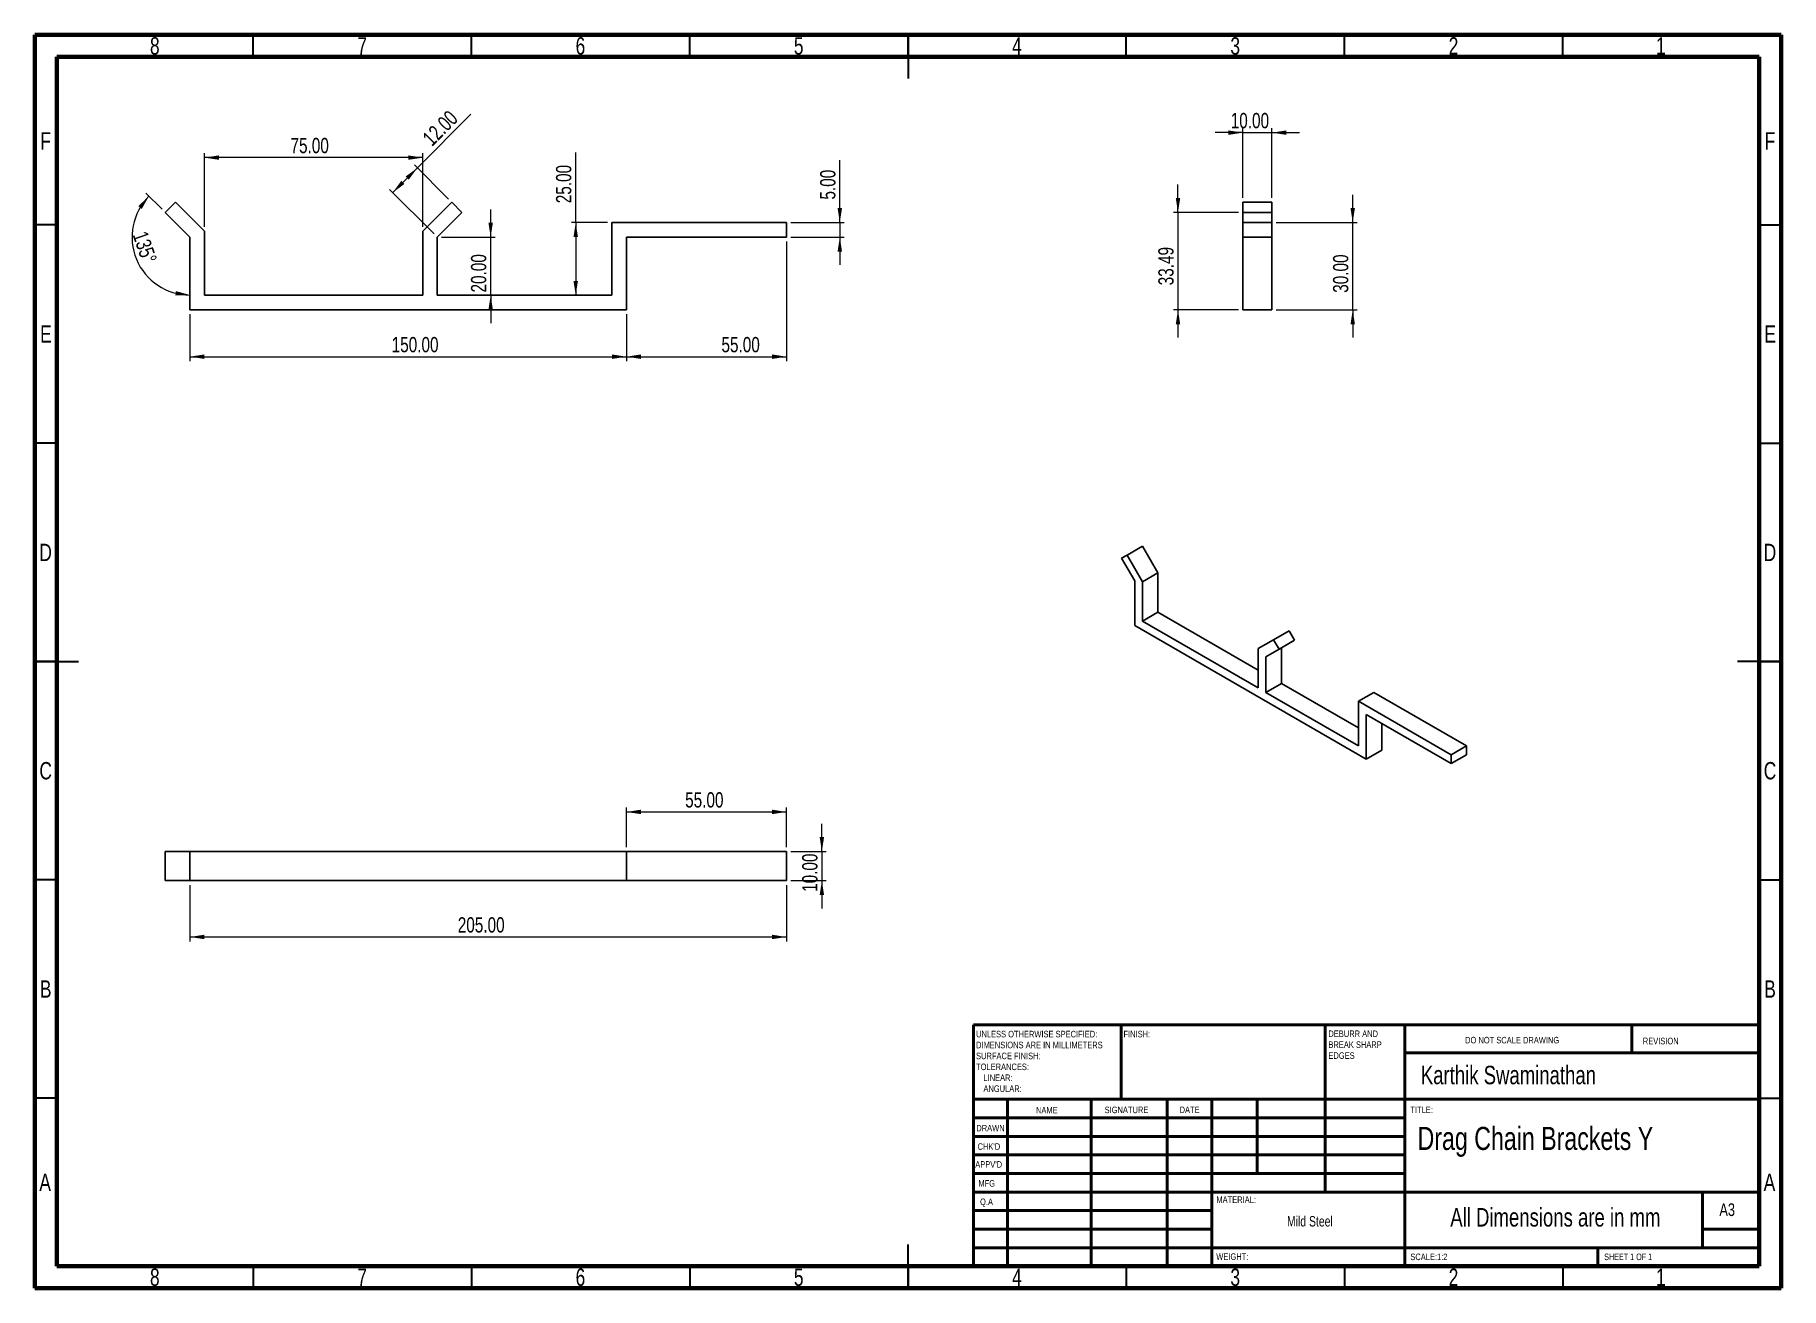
# Model space of a CAD drawing. Header units: millimetres. Extents: x 15 to 415, y 5 to 292.
import ezdxf

# ---------------------------------------------------------------- set-up
doc = ezdxf.new("R2010")
doc.units = ezdxf.units.MM
doc.styles.add('SLDTEXTSTYLE0', font='TXT', dxfattribs={"width": 0.75})
doc.styles.add('SLDTEXTSTYLE1', font='TXT', dxfattribs={"width": 0.686449})
doc.styles.add('SLDTEXTSTYLE2', font='TXT', dxfattribs={"width": 0.6875})
doc.dimstyles.new('SLDDIMSTYLE0', dxfattribs={"dimtxt": 3.5, "dimasz": 3.302, "dimexe": 0, "dimexo": 0.0625, "dimgap": 0.875, "dimtad": 1, "dimlfac": 1.5, "dimrnd": 1e-09, "dimzin": 4, "dimdsep": 46, "dimtxsty": 'SLDTEXTSTYLE0', "dimsah": 1, "dimcen": 0.09, "dimadec": 0, "dimazin": 1, "dimtfac": 1, "dimtofl": 0, "dimtmove": 0, "dimatfit": 3, "dimfxl": 0, "dimfrac": 2, "dimtolj": 1, "dimtzin": 12, "dimarcsym": 0})
doc.dimstyles.new('SLDDIMSTYLE1', dxfattribs={"dimtxt": 3.5, "dimasz": 3.302, "dimexe": 0, "dimexo": 0.0625, "dimgap": 0.875, "dimtad": 1, "dimlfac": 1.5, "dimrnd": 1e-09, "dimzin": 4, "dimdsep": 46, "dimtxsty": 'SLDTEXTSTYLE0', "dimsah": 1, "dimcen": 0.09, "dimadec": 0, "dimazin": 1, "dimtfac": 1, "dimtmove": 0, "dimatfit": 0, "dimfxl": 0, "dimfrac": 2, "dimtolj": 1, "dimtzin": 12, "dimarcsym": 0})
doc.dimstyles.new('SLDDIMSTYLE2', dxfattribs={"dimtxt": 3.5, "dimasz": 3.302, "dimexe": 0, "dimexo": 0.0625, "dimgap": 0.875, "dimtad": 1, "dimdec": 4, "dimlfac": 1.5, "dimzin": 12, "dimdsep": 46, "dimtxsty": 'SLDTEXTSTYLE0', "dimsah": 1, "dimcen": 0.09, "dimazin": 3, "dimtfac": 1, "dimtofl": 0, "dimtmove": 0, "dimatfit": 3, "dimfxl": 0, "dimfrac": 2, "dimtolj": 1, "dimtzin": 12, "dimarcsym": 0})
doc.dimstyles.new('SLDDIMSTYLE3', dxfattribs={"dimtxt": 3.5, "dimasz": 3.302, "dimexe": 0, "dimexo": 0.0625, "dimgap": 0.875, "dimtad": 1, "dimlfac": 1.5, "dimrnd": 1e-09, "dimzin": 12, "dimdsep": 46, "dimtxsty": 'SLDTEXTSTYLE0', "dimsah": 1, "dimcen": 0.09, "dimadec": 0, "dimazin": 3, "dimtfac": 1, "dimtmove": 0, "dimatfit": 0, "dimfxl": 0, "dimfrac": 2, "dimtolj": 1, "dimtzin": 12, "dimarcsym": 0})

# ---------------------------------------------------------------- blocks, each defined once
blk = doc.blocks.new('SW_NOTE_0')
at = {"color": 0, "linetype": 'Continuous', "lineweight": 0, "char_height": 1.5, "attachment_point": 1, "style": 'SLDTEXTSTYLE0'}
for s, insert in [('UNLESS OTHERWISE SPECIFIED:', (0, 1.93)), ('SURFACE FINISH:', (0, -3.07)), ('DIMENSIONS ARE IN MILLIMETERS', (0, -0.57)), ('TOLERANCES:', (0, -5.57)), ('ANGULAR:', (1.69, -10.57)), ('LINEAR:', (1.69, -8.07))]:
    blk.add_mtext(s, dxfattribs=dict(at, insert=insert))
blk = doc.blocks.new('SW_NOTE_0_1')
at = {"color": 0, "linetype": 'Continuous', "lineweight": 0, "char_height": 1.5, "attachment_point": 1, "style": 'SLDTEXTSTYLE0'}
for s, insert in [('DEBURR AND', (0, 1.93)), ('BREAK SHARP', (0, -0.57)), ('EDGES', (0, -3.07))]:
    blk.add_mtext(s, dxfattribs=dict(at, insert=insert))
blk = doc.blocks.new('_D')
at = {"color": 7, "linetype": 'Continuous', "lineweight": 0}
for p, q in [((50.51, 228.03), (50.51, 217.31)), ((150.51, 228.03), (150.51, 217.31)), ((50.51, 218.31), (150.51, 218.31))]:
    blk.add_line(p, q, dxfattribs=at)
at = {"color": 7, "linetype": 'Continuous', "lineweight": 18}
for points in [[(50.51, 218.31), (53.81, 217.8), (53.81, 218.82)], [(150.51, 218.31), (147.21, 218.82), (147.21, 217.8)]]:
    blk.add_solid(points, dxfattribs=at)
at = {"color": 7, "linetype": 'Continuous', "lineweight": 18, "insert": (96.72, 222.82), "char_height": 3.5, "attachment_point": 1, "style": 'SLDTEXTSTYLE0'}
blk.add_mtext('150.00', dxfattribs=at)
blk = doc.blocks.new('_D_1')
at = {"color": 7, "linetype": 'Continuous', "lineweight": 0}
for p, q in [((199.38, 249.03), (199.38, 263.34)), ((188.17, 249.03), (200.38, 249.03)), ((199.38, 249.03), (199.38, 245.7)), ((188.17, 245.7), (200.38, 245.7)), ((199.38, 245.7), (199.38, 239.35))]:
    blk.add_line(p, q, dxfattribs=at)
at = {"color": 7, "linetype": 'Continuous', "lineweight": 18}
for points in [[(199.38, 249.03), (199.89, 252.33), (198.87, 252.33)], [(199.38, 245.7), (198.87, 242.4), (199.89, 242.4)]]:
    blk.add_solid(points, dxfattribs=at)
at = {"color": 7, "linetype": 'Continuous', "lineweight": 18, "insert": (194.87, 254.29), "char_height": 3.5, "attachment_point": 1, "rotation": 90, "style": 'SLDTEXTSTYLE0'}
blk.add_mtext('5.00', dxfattribs=at)
blk = doc.blocks.new('_D_2')
at = {"color": 7, "linetype": 'Continuous', "lineweight": 0}
for p, q in [((187.17, 244.7), (187.17, 217.31)), ((150.51, 228.03), (150.51, 217.31)), ((150.51, 218.31), (187.17, 218.31))]:
    blk.add_line(p, q, dxfattribs=at)
at = {"color": 7, "linetype": 'Continuous', "lineweight": 18}
for points in [[(150.51, 218.31), (153.81, 217.8), (153.81, 218.82)], [(187.17, 218.31), (183.87, 218.82), (183.87, 217.8)]]:
    blk.add_solid(points, dxfattribs=at)
at = {"color": 7, "linetype": 'Continuous', "lineweight": 18, "insert": (172.27, 222.82), "char_height": 3.5, "attachment_point": 1, "style": 'SLDTEXTSTYLE0'}
blk.add_mtext('55.00', dxfattribs=at)
blk = doc.blocks.new('_D_3')
at = {"color": 7, "linetype": 'Continuous', "lineweight": 0}
for p, q in [((138.88, 249.03), (138.88, 265.09)), ((146.17, 249.03), (137.88, 249.03)), ((138.88, 249.03), (138.88, 232.37))]:
    blk.add_line(p, q, dxfattribs=at)
at = {"color": 7, "linetype": 'Continuous', "lineweight": 18}
for points in [[(138.88, 249.03), (138.37, 245.73), (139.39, 245.73)], [(138.88, 232.37), (139.39, 235.67), (138.37, 235.67)]]:
    blk.add_solid(points, dxfattribs=at)
at = {"color": 7, "linetype": 'Continuous', "lineweight": 18, "insert": (134.37, 253.45), "char_height": 3.5, "attachment_point": 1, "rotation": 90, "style": 'SLDTEXTSTYLE0'}
blk.add_mtext('25.00', dxfattribs=at)
blk = doc.blocks.new('_D_4')
at = {"color": 7, "linetype": 'Continuous', "lineweight": 0}
for p, q in [((53.84, 248.08), (53.84, 264.9)), ((103.84, 248.08), (103.84, 264.9)), ((103.84, 263.9), (53.84, 263.9))]:
    blk.add_line(p, q, dxfattribs=at)
at = {"color": 7, "linetype": 'Continuous', "lineweight": 18}
for points in [[(53.84, 263.9), (57.14, 263.4), (57.14, 264.41)], [(103.84, 263.9), (100.54, 264.41), (100.54, 263.4)]]:
    blk.add_solid(points, dxfattribs=at)
at = {"color": 7, "linetype": 'Continuous', "lineweight": 18, "insert": (73.55, 268.42), "char_height": 3.5, "attachment_point": 1, "style": 'SLDTEXTSTYLE0'}
blk.add_mtext('75.00', dxfattribs=at)
blk = doc.blocks.new('_D_5')
at = {"color": 7, "linetype": 'Continuous', "lineweight": 0}
blk.add_line((44.14, 252.06), (40.41, 255.79), dxfattribs=at)
at = {"color": 7, "linetype": 'Continuous', "lineweight": 18}
blk.add_arc((50.51, 245.7), 13.27, 135, 270, dxfattribs=at)
for points in [[(41.12, 255.08), (38.69, 252.8), (39.49, 252.17)], [(50.51, 232.43), (47.29, 233.33), (47.17, 232.32)]]:
    blk.add_solid(points, dxfattribs=at)
at = {"color": 7, "linetype": 'Continuous', "lineweight": 18, "insert": (40.65, 247.37), "char_height": 3.5, "attachment_point": 1, "rotation": 289.1676, "style": 'SLDTEXTSTYLE0'}
blk.add_mtext('135°', dxfattribs=at)
blk = doc.blocks.new('_D_6')
at = {"color": 7, "linetype": 'Continuous', "lineweight": 0}
for p, q in [((102.63, 261.56), (114.89, 273.83)), ((96.97, 255.9), (102.63, 261.56)), ((109.77, 254.42), (101.92, 262.27)), ((106.47, 246.41), (96.26, 256.61))]:
    blk.add_line(p, q, dxfattribs=at)
at = {"color": 7, "linetype": 'Continuous', "lineweight": 18}
for points in [[(102.63, 261.56), (99.93, 259.58), (100.65, 258.87)], [(96.97, 255.9), (99.66, 257.88), (98.94, 258.6)]]:
    blk.add_solid(points, dxfattribs=at)
at = {"color": 7, "linetype": 'Continuous', "lineweight": 18, "insert": (103.47, 268.79), "char_height": 3.5, "attachment_point": 1, "rotation": 45, "style": 'SLDTEXTSTYLE0'}
blk.add_mtext('12.00', dxfattribs=at)
blk = doc.blocks.new('_D_7')
at = {"color": 7, "linetype": 'Continuous', "lineweight": 0}
for p, q in [((119.4, 245.7), (119.4, 252.05)), ((108.17, 245.7), (120.4, 245.7)), ((119.4, 232.37), (119.4, 245.7)), ((119.4, 232.37), (119.4, 226.02))]:
    blk.add_line(p, q, dxfattribs=at)
at = {"color": 7, "linetype": 'Continuous', "lineweight": 18}
for points in [[(119.4, 245.7), (119.91, 249), (118.89, 249)], [(119.4, 232.37), (118.89, 229.06), (119.91, 229.06)]]:
    blk.add_solid(points, dxfattribs=at)
at = {"color": 7, "linetype": 'Continuous', "lineweight": 18, "insert": (114.89, 233.01), "char_height": 3.5, "attachment_point": 1, "rotation": 90, "style": 'SLDTEXTSTYLE0'}
blk.add_mtext('20.00', dxfattribs=at)
blk = doc.blocks.new('_D_8')
at = {"color": 7, "linetype": 'Continuous', "lineweight": 0}
for p, q in [((150.51, 105.98), (150.51, 115.05)), ((150.51, 114.05), (187.17, 114.05)), ((187.17, 105.98), (187.17, 115.05))]:
    blk.add_line(p, q, dxfattribs=at)
at = {"color": 7, "linetype": 'Continuous', "lineweight": 18}
for points in [[(150.51, 114.05), (153.81, 113.54), (153.81, 114.56)], [(187.17, 114.05), (183.87, 114.56), (183.87, 113.54)]]:
    blk.add_solid(points, dxfattribs=at)
at = {"color": 7, "linetype": 'Continuous', "lineweight": 18, "insert": (163.95, 118.56), "char_height": 3.5, "attachment_point": 1, "style": 'SLDTEXTSTYLE0'}
blk.add_mtext('55.00', dxfattribs=at)
blk = doc.blocks.new('_D_9')
at = {"color": 7, "linetype": 'Continuous', "lineweight": 0}
for p, q in [((195.27, 104.98), (195.27, 111.33)), ((188.17, 104.98), (196.27, 104.98)), ((195.27, 104.98), (195.27, 98.31)), ((188.17, 98.31), (196.27, 98.31)), ((195.27, 98.31), (195.27, 91.96))]:
    blk.add_line(p, q, dxfattribs=at)
at = {"color": 7, "linetype": 'Continuous', "lineweight": 18}
for points in [[(195.27, 104.98), (195.78, 108.28), (194.76, 108.28)], [(195.27, 98.31), (194.76, 95.01), (195.78, 95.01)]]:
    blk.add_solid(points, dxfattribs=at)
at = {"color": 7, "linetype": 'Continuous', "lineweight": 18, "insert": (190.76, 95.73), "char_height": 3.5, "attachment_point": 1, "rotation": 90, "style": 'SLDTEXTSTYLE0'}
blk.add_mtext('10.00', dxfattribs=at)
blk = doc.blocks.new('_D_10')
at = {"color": 7, "linetype": 'Continuous', "lineweight": 0}
for p, q in [((50.51, 97.31), (50.51, 84.41)), ((187.17, 97.31), (187.17, 84.41)), ((50.51, 85.41), (187.17, 85.41))]:
    blk.add_line(p, q, dxfattribs=at)
at = {"color": 7, "linetype": 'Continuous', "lineweight": 18}
for points in [[(50.51, 85.41), (53.81, 84.91), (53.81, 85.92)], [(187.17, 85.41), (183.87, 85.92), (183.87, 84.91)]]:
    blk.add_solid(points, dxfattribs=at)
at = {"color": 7, "linetype": 'Continuous', "lineweight": 18, "insert": (111.86, 89.93), "char_height": 3.5, "attachment_point": 1, "style": 'SLDTEXTSTYLE0'}
blk.add_mtext('205.00', dxfattribs=at)
blk = doc.blocks.new('_D_11')
at = {"color": 7, "linetype": 'Continuous', "lineweight": 0}
for p, q in [((316.87, 249.03), (316.87, 255.38)), ((299.36, 249.03), (317.87, 249.03)), ((316.87, 229.03), (316.87, 249.03)), ((299.36, 229.03), (317.87, 229.03)), ((316.87, 229.03), (316.87, 222.68))]:
    blk.add_line(p, q, dxfattribs=at)
at = {"color": 7, "linetype": 'Continuous', "lineweight": 18}
for points in [[(316.87, 249.03), (317.38, 252.33), (316.37, 252.33)], [(316.87, 229.03), (316.37, 225.73), (317.38, 225.73)]]:
    blk.add_solid(points, dxfattribs=at)
at = {"color": 7, "linetype": 'Continuous', "lineweight": 18, "insert": (312.36, 232.94), "char_height": 3.5, "attachment_point": 1, "rotation": 90, "style": 'SLDTEXTSTYLE0'}
blk.add_mtext('30.00', dxfattribs=at)
blk = doc.blocks.new('_D_12')
at = {"color": 7, "linetype": 'Continuous', "lineweight": 0}
for p, q in [((291.7, 269.62), (285.35, 269.62)), ((291.7, 254.71), (291.7, 270.62)), ((291.7, 269.62), (298.36, 269.62)), ((298.36, 254.71), (298.36, 270.62)), ((298.36, 269.62), (304.71, 269.62))]:
    blk.add_line(p, q, dxfattribs=at)
at = {"color": 7, "linetype": 'Continuous', "lineweight": 18}
for points in [[(291.7, 269.62), (288.39, 270.13), (288.39, 269.11)], [(298.36, 269.62), (301.67, 269.11), (301.67, 270.13)]]:
    blk.add_solid(points, dxfattribs=at)
at = {"color": 7, "linetype": 'Continuous', "lineweight": 18, "insert": (288.93, 274.13), "char_height": 3.5, "attachment_point": 1, "style": 'SLDTEXTSTYLE0'}
blk.add_mtext('10.00', dxfattribs=at)
blk = doc.blocks.new('_D_13')
at = {"color": 7, "linetype": 'Continuous', "lineweight": 0}
for p, q in [((276.85, 251.36), (276.85, 257.71)), ((290.7, 251.36), (275.85, 251.36)), ((276.85, 251.36), (276.85, 229.03)), ((290.7, 229.03), (275.85, 229.03)), ((276.85, 229.03), (276.85, 222.68))]:
    blk.add_line(p, q, dxfattribs=at)
at = {"color": 7, "linetype": 'Continuous', "lineweight": 18}
for points in [[(276.85, 251.36), (277.36, 254.66), (276.34, 254.66)], [(276.85, 229.03), (276.34, 225.73), (277.36, 225.73)]]:
    blk.add_solid(points, dxfattribs=at)
at = {"color": 7, "linetype": 'Continuous', "lineweight": 18, "insert": (272.34, 234.66), "char_height": 3.5, "attachment_point": 1, "rotation": 90, "style": 'SLDTEXTSTYLE0'}
blk.add_mtext('33.49', dxfattribs=at)

msp = doc.modelspace()

# ---------------------------------------------------------------- linework, layer by layer
at = {"color": 7, "linetype": 'Continuous', "lineweight": 70}
for p, q in [((15, 5), (15, 292)), ((15, 292), (415, 292)), ((415, 292), (415, 5)), ((20, 10), (20, 287)), ((20, 287), (410, 287)), ((410, 287), (410, 10)), ((410, 10), (20, 10)), ((415, 5), (15, 5))]:
    msp.add_line(p, q, dxfattribs=at)
at = {"color": 7, "linetype": 'Continuous', "lineweight": 35}
for p, q in [((65, 287), (65, 292)), ((115, 287), (115, 292)), ((165, 287), (165, 292)), ((215, 292), (215, 282)), ((215, 287), (215, 292)), ((265, 287), (265, 292)), ((315, 287), (315, 292)), ((365, 287), (365, 292)), ((20, 248.5), (15, 248.5)), ((410, 248.5), (415, 248.5)), ((20, 198.5), (15, 198.5)), ((410, 198.5), (415, 198.5)), ((15, 148.5), (25, 148.5)), ((20, 148.5), (15, 148.5)), ((415, 148.5), (405, 148.5)), ((410, 148.5), (415, 148.5)), ((20, 98.5), (15, 98.5)), ((410, 98.5), (415, 98.5)), ((20, 48.5), (15, 48.5)), ((410, 48.5), (415, 48.5)), ((215, 5), (215, 15)), ((65, 10), (65, 5)), ((115, 10), (115, 5)), ((165, 10), (165, 5)), ((215, 10), (215, 5)), ((265, 10), (265, 5)), ((315, 10), (315, 5)), ((365, 10), (365, 5))]:
    msp.add_line(p, q, dxfattribs=at)
at = {"color": 7, "linetype": 'Continuous', "lineweight": 25}
for p, q in [((47.207394, 253.712257), (44.850371, 251.355234)), ((53.840559, 247.079092), (47.207394, 253.712257)), ((110.473724, 253.712257), (103.840559, 247.079092)), ((112.830746, 251.355234), (110.473724, 253.712257)), ((291.696808, 253.712257), (298.363475, 253.712257)), ((291.696808, 251.355234), (291.696808, 253.712257)), ((298.363475, 251.355234), (298.363475, 253.712257)), ((44.850371, 251.355234), (50.507226, 245.69838)), ((107.173892, 245.69838), (112.830746, 251.355234)), ((147.173892, 249.031713), (147.173892, 232.365047)), ((187.173892, 249.031713), (147.173892, 249.031713)), ((187.173892, 245.69838), (187.173892, 249.031713)), ((291.696808, 251.355234), (298.363475, 251.355234)), ((291.696808, 249.031713), (291.696808, 251.355234)), ((291.696808, 245.69838), (291.696808, 249.031713)), ((291.696808, 249.031713), (298.363475, 249.031713)), ((298.363475, 249.031713), (298.363475, 251.355234)), ((298.363475, 245.69838), (298.363475, 249.031713)), ((50.507226, 245.69838), (50.507226, 229.031713)), ((53.840559, 232.365047), (53.840559, 247.079092)), ((103.840559, 247.079092), (103.840559, 232.365047)), ((107.173892, 232.365047), (107.173892, 245.69838)), ((150.507226, 245.69838), (187.173892, 245.69838)), ((150.507226, 229.031713), (150.507226, 245.69838)), ((291.696808, 245.69838), (298.363475, 245.69838)), ((291.696808, 229.031713), (291.696808, 245.69838)), ((298.363475, 229.031713), (298.363475, 245.69838)), ((103.840559, 232.365047), (53.840559, 232.365047)), ((147.173892, 232.365047), (107.173892, 232.365047)), ((50.507226, 229.031713), (150.507226, 229.031713)), ((291.696808, 229.031713), (298.363475, 229.031713)), ((265.193363, 172.86821), (263.943363, 172.146366)), ((263.943363, 172.146366), (266.943363, 166.950213)), ((265.193363, 172.86821), (268.728897, 174.90923)), ((268.71113, 166.775259), (265.193363, 172.86821)), ((272.246664, 168.816279), (268.728897, 174.90923)), ((268.71113, 166.775259), (272.246664, 168.816279)), ((272.246664, 159.805315), (272.246664, 168.816279)), ((266.943363, 166.950213), (266.943363, 156.743453)), ((268.71113, 157.764295), (268.71113, 166.775259)), ((266.943363, 156.743453), (319.976371, 126.128149)), ((268.71113, 157.764295), (272.246664, 159.805315)), ((295.227634, 142.456643), (268.71113, 157.764295)), ((295.227634, 146.538684), (272.246664, 159.805315)), ((298.745401, 153.499031), (295.227634, 151.467607)), ((298.745401, 153.499031), (302.280935, 155.540051)), ((299.995401, 151.333967), (298.745401, 153.499031)), ((299.995401, 151.333967), (303.530935, 153.374987)), ((300.530935, 151.642561), (303.530935, 153.374987)), ((303.530935, 153.374987), (302.280935, 155.540051)), ((295.227634, 151.467607), (295.227634, 142.456643)), ((296.995401, 149.601541), (300.530935, 151.642561)), ((296.995401, 149.601541), (299.995401, 151.333967)), ((296.995401, 141.436133), (296.995401, 149.601541)), ((300.530935, 143.477153), (300.530935, 151.642561)), ((296.995401, 141.436133), (300.530935, 143.477153)), ((318.208605, 129.190011), (296.995401, 141.436133)), ((318.208605, 133.272052), (300.530935, 143.477153)), ((318.208605, 139.396771), (321.744138, 141.437792)), ((342.957342, 129.19167), (321.744138, 141.437792)), ((318.208605, 139.396771), (318.208605, 129.190011)), ((339.421808, 127.15065), (318.208605, 139.396771)), ((319.976371, 136.334909), (339.421808, 125.109298)), ((319.976371, 126.128149), (319.976371, 136.334909)), ((323.511905, 128.169169), (323.511905, 134.293889)), ((319.976371, 126.128149), (323.511905, 128.169169)), ((339.421808, 127.15065), (342.957342, 129.19167)), ((342.957342, 127.150318), (342.957342, 129.19167)), ((339.421808, 125.109298), (339.421808, 127.15065)), ((339.421808, 125.109298), (342.957342, 127.150318)), ((44.850371, 104.978329), (44.850371, 98.311663)), ((44.850371, 104.978329), (50.507226, 104.978329)), ((50.507226, 104.978329), (50.507226, 98.311663)), ((50.507226, 104.978329), (150.507226, 104.978329)), ((150.507226, 104.978329), (150.507226, 98.311663)), ((150.507226, 104.978329), (187.173892, 104.978329)), ((187.173892, 104.978329), (187.173892, 98.311663)), ((44.850371, 98.311663), (50.507226, 98.311663)), ((50.507226, 98.311663), (150.507226, 98.311663)), ((150.507226, 98.311663), (187.173892, 98.311663))]:
    msp.add_line(p, q, dxfattribs=at)
at = {"color": 7, "linetype": 'Continuous', "lineweight": 50}
for p, q in [((230, 65.25), (410, 65.25)), ((230, 65.25), (230, 10)), ((263.8, 48.25), (263.8, 65.25)), ((310.6, 65.25), (310.6, 27)), ((328.8, 65.25), (328.8, 10)), ((380.8, 58.875), (380.8, 65.25)), ((410, 58.875), (328.8, 58.875)), ((410, 48.25), (230, 48.25)), ((237.8, 48.25), (237.8, 10)), ((256.990952, 48.25), (256.990952, 10)), ((274.398926, 48.25), (274.398926, 10)), ((284.6, 10), (284.6, 48.25)), ((295, 31.25), (295, 48.25)), ((328.8, 44), (230, 44)), ((328.8, 39.75), (230, 39.75)), ((328.8, 35.5), (230, 35.5)), ((328.8, 31.25), (230, 31.25)), ((284.6, 27), (230, 27)), ((284.6, 27), (410, 27)), ((397, 14.25), (397, 27)), ((284.6, 22.749928), (230, 22.749928)), ((284.6, 18.5), (230, 18.5)), ((410, 18.5), (397, 18.5)), ((230, 14.25), (410, 14.25)), ((373, 10), (373, 14.25))]:
    msp.add_line(p, q, dxfattribs=at)

# ---------------------------------------------------------------- block references
at = {"color": 7, "linetype": 'Continuous', "lineweight": 0}
for name, p in [('SW_NOTE_0_1', (311.309216, 62.06949)), ('SW_NOTE_0', (230.593669, 61.98737))]:
    msp.add_blockref(name, p, dxfattribs=at)

# ---------------------------------------------------------------- texts
for s, insert, char_height, attachment_point, style in [('8', (42.460037, 291.470388), 3.96875, 2, 'SLDTEXTSTYLE0'), ('7', (89.960037, 291.470388), 3.96875, 2, 'SLDTEXTSTYLE0'), ('6', (139.960037, 291.470388), 3.96875, 2, 'SLDTEXTSTYLE0'), ('5', (189.960037, 291.470388), 3.96875, 2, 'SLDTEXTSTYLE0'), ('4', (239.960037, 291.470388), 3.96875, 2, 'SLDTEXTSTYLE0'), ('3', (289.960037, 291.470388), 3.96875, 2, 'SLDTEXTSTYLE0'), ('2', (339.960037, 291.470388), 3.96875, 2, 'SLDTEXTSTYLE0'), ('1', (387.460037, 291.470388), 3.96875, 2, 'SLDTEXTSTYLE0'), ('F', (17.45774, 269.720388), 3.96875, 2, 'SLDTEXTSTYLE0'), ('F', (412.45774, 269.720388), 3.96875, 2, 'SLDTEXTSTYLE0'), ('E', (17.507809, 225.470388), 3.96875, 2, 'SLDTEXTSTYLE0'), ('E', (412.507809, 225.470388), 3.96875, 2, 'SLDTEXTSTYLE0'), ('D', (17.452687, 175.470388), 3.96875, 2, 'SLDTEXTSTYLE0'), ('D', (412.452687, 175.470388), 3.96875, 2, 'SLDTEXTSTYLE0'), ('C', (17.458659, 125.470388), 3.96875, 2, 'SLDTEXTSTYLE0'), ('C', (412.458659, 125.470388), 3.96875, 2, 'SLDTEXTSTYLE0'), ('B', (17.470602, 75.470388), 3.96875, 2, 'SLDTEXTSTYLE0'), ('B', (412.470602, 75.470388), 3.96875, 2, 'SLDTEXTSTYLE0'), ('FINISH:', (264.371292, 63.919272), 1.5, 1, 'SLDTEXTSTYLE0'), ('DO NOT SCALE DRAWING', (342.614641, 62.532994), 1.5, 1, 'SLDTEXTSTYLE0'), ('REVISION', (383.327582, 62.334909), 1.5, 1, 'SLDTEXTSTYLE0'), ('Karthik Swaminathan', (332.480654, 55.911114), 4.23333333, 1, 'SLDTEXTSTYLE0'), ('NAME', (244.322239, 46.501483), 1.5, 1, 'SLDTEXTSTYLE0'), ('SIGNATURE', (260.033588, 46.561756), 1.5, 1, 'SLDTEXTSTYLE0'), ('DATE', (277.214702, 46.576179), 1.5, 1, 'SLDTEXTSTYLE0'), ('TITLE:', (330.090161, 46.576179), 1.5, 1, 'SLDTEXTSTYLE0'), ('DRAWN', (230.643363, 42.384781), 1.5, 1, 'SLDTEXTSTYLE1'), ('Drag Chain Brackets Y', (331.727571, 41.921813), 5.29166667, 1, 'SLDTEXTSTYLE0'), ("CHK'D", (230.939222, 38.161853), 1.5, 1, 'SLDTEXTSTYLE0'), ("APPV'D", (230.401722, 34.065867), 1.5, 1, 'SLDTEXTSTYLE0'), ('A', (17.339688, 31.220388), 3.96875, 2, 'SLDTEXTSTYLE0'), ('MFG', (231.124011, 29.715784), 1.5, 1, 'SLDTEXTSTYLE0'), ('A', (412.339688, 31.220388), 3.96875, 2, 'SLDTEXTSTYLE0'), ('Q.A', (231.509037, 25.504662), 1.5, 1, 'SLDTEXTSTYLE0'), ('MATERIAL:', (285.645862, 25.986056), 1.5, 1, 'SLDTEXTSTYLE0'), ('A3', (400.871156, 24.406389), 2.9104167, 1, 'SLDTEXTSTYLE0'), ('Mild Steel', (307.06241, 21.485566), 2.38125, 2, 'SLDTEXTSTYLE0'), ('All Dimensions are in mm', (363.290502, 23.327691), 4.23333333, 2, 'SLDTEXTSTYLE0'), ('WEIGHT:', (285.617811, 12.949312), 1.4986, 1, 'SLDTEXTSTYLE0'), ('SCALE:1:2', (330.073966, 12.900087), 1.5, 1, 'SLDTEXTSTYLE0'), ('SHEET 1 OF 1', (374.478294, 12.900087), 1.5, 1, 'SLDTEXTSTYLE2'), ('8', (42.460037, 9.470388), 3.96875, 2, 'SLDTEXTSTYLE0'), ('7', (89.960037, 9.470388), 3.96875, 2, 'SLDTEXTSTYLE0'), ('6', (139.960037, 9.470388), 3.96875, 2, 'SLDTEXTSTYLE0'), ('5', (189.960037, 9.470388), 3.96875, 2, 'SLDTEXTSTYLE0'), ('4', (239.960037, 9.470388), 3.96875, 2, 'SLDTEXTSTYLE0'), ('3', (289.960037, 9.470388), 3.96875, 2, 'SLDTEXTSTYLE0'), ('2', (339.960037, 9.470388), 3.96875, 2, 'SLDTEXTSTYLE0'), ('1', (387.460037, 9.470388), 3.96875, 2, 'SLDTEXTSTYLE0')]:
    msp.add_mtext(s, dxfattribs=dict(at, insert=insert, char_height=char_height, attachment_point=attachment_point, style=style))

# ---------------------------------------------------------------- dimensions: what is measured, and where the dimension line sits
at = {"color": 7, "linetype": 'Continuous', "lineweight": 18}
for base, p1, p2, angle, dimstyle, picture, middle in [((102.625452, 261.560529), (107.173892, 245.69838), (110.473724, 253.712257), 45, 'SLDDIMSTYLE0', '_D_6', (110.77718, 269.712257)), ((138.879421, 232.365047), (147.173892, 249.031713), (147.173892, 232.365047), 90, 'SLDDIMSTYLE0', '_D_3', (138.879421, 259.267523)), ((199.381692, 245.69838), (187.173892, 249.031713), (187.173892, 245.69838), 90, 'SLDDIMSTYLE1', '_D_1', (199.381692, 258.815666)), ((276.852825, 229.031713), (291.696808, 251.355234), (291.696808, 229.031713), 90, 'SLDDIMSTYLE3', '_D_13', (276.852825, 240.476567)), ((119.398186, 245.69838), (107.173892, 232.365047), (107.173892, 245.69838), 90, 'SLDDIMSTYLE1', '_D_7', (119.398186, 238.82969)), ((316.874653, 249.031713), (298.363475, 229.031713), (298.363475, 249.031713), 90, 'SLDDIMSTYLE1', '_D_11', (316.874653, 238.762345)), ((195.268578, 98.311663), (187.173892, 104.978329), (187.173892, 98.311663), 90, 'SLDDIMSTYLE1', '_D_9', (195.268578, 101.545391))]:
    dim = msp.add_linear_dim(base=base, p1=p1, p2=p2, angle=angle, dimstyle=dimstyle, dxfattribs=at)
    dim.commit()
    dim.dimension.update_dxf_attribs({"geometry": picture, "text_midpoint": middle, "dimtype": 160})
for base, p1, p2, dimstyle, picture, middle in [((298.363475, 269.618342), (291.696808, 253.712257), (298.363475, 253.712257), 'SLDDIMSTYLE1', '_D_12', (294.748517, 269.618342)), ((53.840559, 263.903568), (103.840559, 247.079092), (53.840559, 247.079092), 'SLDDIMSTYLE0', '_D_4', (79.368686, 263.903568)), ((187.173892, 218.309782), (150.507226, 229.031713), (187.173892, 245.69838), 'SLDDIMSTYLE0', '_D_2', (178.090138, 218.309782)), ((150.507226, 218.309782), (50.507226, 229.031713), (150.507226, 229.031713), 'SLDDIMSTYLE0', '_D', (103.829351, 218.309782)), ((187.173892, 114.047005), (150.507226, 104.978329), (187.173892, 104.978329), 'SLDDIMSTYLE0', '_D_8', (169.765949, 114.047005)), ((187.173892, 85.413881), (50.507226, 98.311663), (187.173892, 98.311663), 'SLDDIMSTYLE0', '_D_10', (118.976319, 85.413881))]:
    dim = msp.add_linear_dim(base=base, p1=p1, p2=p2, dimstyle=dimstyle, dxfattribs=at)
    dim.commit()
    dim.dimension.update_dxf_attribs({"geometry": picture, "text_midpoint": middle, "dimtype": 160})
dim = msp.add_angular_dim_2l(base=(38.244438, 240.618967), line1=((50.507226, 245.69838), (50.507226, 229.031713)), line2=((44.850371, 251.355234), (50.507226, 245.69838)), dimstyle='SLDDIMSTYLE2', dxfattribs=at)
dim.commit()
dim.dimension.update_dxf_attribs({"geometry": '_D_5', "text_midpoint": (37.969914, 241.340376), "dimtype": 162})

doc.saveas('drawing.dxf')
